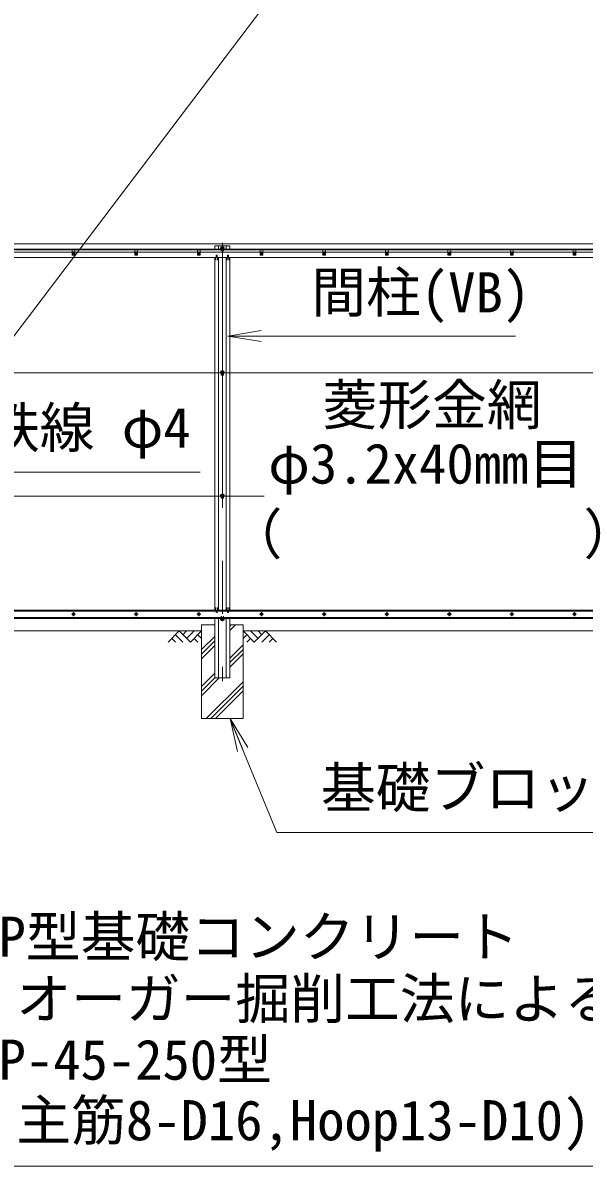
# Model space of a CAD drawing. Units: millimetres at full size; details may follow other scales. Extents: x -16800 to 16800, y -11880 to 11880.
# Drawn here: x -6026 to -3337, y -3906 to 1571 of the extents above; entities that cross this region are included whole.
import ezdxf
from ezdxf.enums import TextEntityAlignment as Align

# ---------------------------------------------------------------- set-up
doc = ezdxf.new("R2010")
doc.units = ezdxf.units.MM
doc.header["$LTSCALE"] = 40
doc.linetypes.add('USER1', pattern=[50.8, 31.75, -6.35, 6.35, -6.35])
for name, color, linetype, lineweight in [('0-0_D-STR1', 1, 'Continuous', 18), ('0-1_D-BMK', 2, 'USER1', 13), ('0-2_D-STR3', 3, 'Continuous', 13), ('0-3_D-STR4', 7, 'Continuous', 18), ('0-4_D-BGD', 7, 'Continuous', 18), ('0-5_D-DCR-HCH', 7, 'Continuous', 13), ('0-7_0', 7, 'Continuous', 18), ('0-9_D-STR-TXT', 7, 'Continuous', 13)]:
    doc.layers.add(name, color=color, linetype=linetype, lineweight=lineweight)
doc.styles.add('ＭＳ ゴシック', font='')
doc.styles.get('ＭＳ ゴシック').set_extended_font_data('MS Gothic')

# ---------------------------------------------------------------- blocks, each defined once
blk = doc.blocks.new('_Open')
at = {"layer": '0-7_0'}
blk.add_line((-40, 6.67), (0, 0), dxfattribs=at)
blk.add_lwpolyline([(-40, -6.67), (0, 0), (-40, 0)], dxfattribs=at)

msp = doc.modelspace()

# ---------------------------------------------------------------- linework, layer by layer
at = {"layer": '0-0_D-STR1'}
for p, q in [((-5089.08, 487.52), (-5089.08, 502.52)), ((-5051.08, 487.52), (-5051.08, 502.52)), ((-5033.58, 487.52), (-5033.58, 502.52)), ((-13145.08, 487.52), (-270.08, 487.52)), ((-13145.08, 483.52), (-270.08, 483.52)), ((-9039.79, 447.52), (-5100.37, 447.52)), ((-5106.58, -1242.48), (-5106.58, 447.52)), ((-5100.08, 455.9), (-5100.83, 434.4)), ((-5094.08, 455.9), (-5093.33, 434.4)), ((-5093.79, 447.52), (-5046.37, 447.52)), ((-5089.08, -1242.48), (-5089.08, 447.52)), ((-5051.08, -1242.48), (-5051.08, 447.52)), ((-5046.08, 455.9), (-5046.83, 434.4)), ((-5040.08, 455.9), (-5039.33, 434.4)), ((-5039.79, 447.52), (-3100.37, 447.52)), ((-5033.58, -1242.48), (-5033.58, 447.52)), ((-9039.75, -1242.48), (-5100.42, -1242.48)), ((-5100.08, -1252.14), (-5100.83, -1230.64)), ((-5094.08, -1252.14), (-5093.33, -1230.64)), ((-5093.75, -1242.48), (-5046.42, -1242.48)), ((-5046.08, -1252.14), (-5046.83, -1230.64)), ((-5040.08, -1252.14), (-5039.33, -1230.64)), ((-5039.75, -1242.48), (-3100.42, -1242.48)), ((-13145.08, -1278.48), (-270.08, -1278.48)), ((-13145.08, -1282.48), (-270.08, -1282.48)), ((-5106.58, -1567.48), (-5106.58, -1282.48)), ((-5089.08, -1567.48), (-5089.08, -1282.48)), ((-5051.08, -1567.48), (-5051.08, -1282.48)), ((-5033.58, -1567.48), (-5033.58, -1282.48)), ((-5106.58, -1567.48), (-5033.58, -1567.48))]:
    msp.add_line(p, q, dxfattribs=at)
msp.add_lwpolyline([(-5106.58, 487.52), (-5106.58, 502.52), (-5033.58, 502.52)], dxfattribs=at)
for centre, start, end in [((-5097.08, 454.65), 22.61986, 157.38014), ((-5043.08, 454.65), 22.61986, 157.38014), ((-5097.08, -1250.89), 202.61986, 337.38014), ((-5043.08, -1250.89), 202.61986, 337.38014)]:
    msp.add_arc(centre, 3.25, start, end, dxfattribs=at)
at = {"layer": '0-1_D-BMK'}
for p, q in [((-5070.08, 517.52), (-5070.08, -1582.48)), ((-5790.02, 467.52), (-5775.14, 467.52)), ((-5782.58, 474.96), (-5782.58, 460.08)), ((-5490.02, 467.52), (-5475.14, 467.52)), ((-5482.58, 474.96), (-5482.58, 460.08)), ((-5190.02, 467.52), (-5175.14, 467.52)), ((-5182.58, 474.96), (-5182.58, 460.08)), ((-5060.08, 492.02), (-5080.08, 492.02)), ((-4890.02, 467.52), (-4875.14, 467.52)), ((-4882.58, 474.96), (-4882.58, 460.08)), ((-4590.02, 467.52), (-4575.14, 467.52)), ((-4582.58, 474.96), (-4582.58, 460.08)), ((-4290.02, 467.52), (-4275.14, 467.52)), ((-4282.58, 474.96), (-4282.58, 460.08)), ((-3990.02, 467.52), (-3975.14, 467.52)), ((-3982.58, 474.96), (-3982.58, 460.08)), ((-3690.02, 467.52), (-3675.14, 467.52)), ((-3682.58, 474.96), (-3682.58, 460.08)), ((-3390.02, 467.52), (-3375.14, 467.52)), ((-3382.58, 474.96), (-3382.58, 460.08)), ((-5060.08, -102.48), (-5080.08, -102.48)), ((-5060.08, -692.48), (-5080.08, -692.48)), ((-5782.58, -1252.81), (-5782.58, -1272.15)), ((-5482.58, -1252.81), (-5482.58, -1272.15)), ((-5182.58, -1252.81), (-5182.58, -1272.15)), ((-4882.58, -1252.81), (-4882.58, -1272.15)), ((-4582.58, -1252.81), (-4582.58, -1272.15)), ((-4282.58, -1252.81), (-4282.58, -1272.15)), ((-3982.58, -1252.81), (-3982.58, -1272.15)), ((-3682.58, -1252.81), (-3682.58, -1272.15)), ((-3382.58, -1252.81), (-3382.58, -1272.15)), ((-5772.91, -1262.48), (-5792.25, -1262.48)), ((-5472.91, -1262.48), (-5492.25, -1262.48)), ((-5172.91, -1262.48), (-5192.25, -1262.48)), ((-5060.08, -1286.98), (-5080.08, -1286.98)), ((-4872.91, -1262.48), (-4892.25, -1262.48)), ((-4572.91, -1262.48), (-4592.25, -1262.48)), ((-4272.91, -1262.48), (-4292.25, -1262.48)), ((-3972.91, -1262.48), (-3992.25, -1262.48)), ((-3672.91, -1262.48), (-3692.25, -1262.48)), ((-3372.91, -1262.48), (-3392.25, -1262.48))]:
    msp.add_line(p, q, dxfattribs=at)
at = {"layer": '0-2_D-STR3'}
for p, q in [((-6782.51, -871.1), (-3403.4, 3587.11)), ((-12288.4, 512.52), (-270.08, 512.52)), ((-5070.08, 499.53), (-5076.58, 495.77)), ((-5076.58, 495.77), (-5076.58, 488.27)), ((-5063.58, 495.77), (-5070.08, 499.53)), ((-5063.58, 488.27), (-5063.58, 495.77)), ((-6076.08, 472.52), (-5789.08, 472.52)), ((-5789.08, 483.52), (-5789.08, 457.52)), ((-5776.08, 483.52), (-5789.08, 483.52)), ((-5776.08, 457.52), (-5789.08, 457.52)), ((-5776.08, 483.52), (-5776.08, 457.52)), ((-5776.08, 472.52), (-5489.08, 472.52)), ((-5489.08, 483.52), (-5489.08, 457.52)), ((-5476.08, 483.52), (-5489.08, 483.52)), ((-5476.08, 457.52), (-5489.08, 457.52)), ((-5476.08, 483.52), (-5476.08, 457.52)), ((-5476.08, 472.52), (-5189.08, 472.52)), ((-5189.08, 483.52), (-5189.08, 457.52)), ((-5176.08, 483.52), (-5189.08, 483.52)), ((-5176.08, 457.52), (-5189.08, 457.52)), ((-5176.08, 483.52), (-5176.08, 457.52)), ((-5176.08, 472.52), (-4889.08, 472.52)), ((-5076.58, 488.27), (-5070.08, 484.52)), ((-5076.33, 488.12), (-5076.33, 478.02)), ((-5076.33, 478.02), (-5074.33, 478.02)), ((-5074.33, 486.97), (-5074.33, 478.02)), ((-5070.08, 484.52), (-5063.58, 488.27)), ((-5065.83, 486.97), (-5065.83, 478.02)), ((-5065.83, 478.02), (-5063.83, 478.02)), ((-5063.83, 488.12), (-5063.83, 478.02)), ((-4889.08, 483.52), (-4889.08, 457.52)), ((-4876.08, 483.52), (-4889.08, 483.52)), ((-4876.08, 457.52), (-4889.08, 457.52)), ((-4876.08, 483.52), (-4876.08, 457.52)), ((-4876.08, 472.52), (-4589.08, 472.52)), ((-4589.08, 483.52), (-4589.08, 457.52)), ((-4576.08, 483.52), (-4589.08, 483.52)), ((-4576.08, 457.52), (-4589.08, 457.52)), ((-4576.08, 483.52), (-4576.08, 457.52)), ((-4576.08, 472.52), (-4289.08, 472.52)), ((-4289.08, 483.52), (-4289.08, 457.52)), ((-4276.08, 483.52), (-4289.08, 483.52)), ((-4276.08, 457.52), (-4289.08, 457.52)), ((-4276.08, 483.52), (-4276.08, 457.52)), ((-4276.08, 472.52), (-3989.08, 472.52)), ((-3989.08, 483.52), (-3989.08, 457.52)), ((-3976.08, 483.52), (-3989.08, 483.52)), ((-3976.08, 457.52), (-3989.08, 457.52)), ((-3976.08, 483.52), (-3976.08, 457.52)), ((-3976.08, 472.52), (-3689.08, 472.52)), ((-3689.08, 483.52), (-3689.08, 457.52)), ((-3676.08, 483.52), (-3689.08, 483.52)), ((-3676.08, 457.52), (-3689.08, 457.52)), ((-3676.08, 483.52), (-3676.08, 457.52)), ((-3676.08, 472.52), (-3389.08, 472.52)), ((-3389.08, 483.52), (-3389.08, 457.52)), ((-3376.08, 483.52), (-3389.08, 483.52)), ((-3376.08, 457.52), (-3389.08, 457.52)), ((-3376.08, 483.52), (-3376.08, 457.52)), ((-3376.08, 472.52), (-2789.08, 472.52)), ((-273.22, -106.48), (-13052.88, -106.48)), ((-5076.33, -106.38), (-5076.33, -116.48)), ((-5074.33, -107.53), (-5074.33, -116.48)), ((-5065.83, -107.53), (-5065.83, -116.48)), ((-5063.83, -106.38), (-5063.83, -116.48)), ((-5076.33, -116.48), (-5074.33, -116.48)), ((-5065.83, -116.48), (-5063.83, -116.48)), ((-4870.08, -696.48), (-13052.88, -696.48)), ((-5070.08, -684.97), (-5076.58, -688.73)), ((-5076.58, -688.73), (-5076.58, -696.23)), ((-5076.58, -696.23), (-5070.08, -699.98)), ((-5076.33, -696.38), (-5076.33, -706.48)), ((-5076.33, -706.48), (-5074.33, -706.48)), ((-5074.33, -697.53), (-5074.33, -706.48)), ((-5063.58, -688.73), (-5070.08, -684.97)), ((-5070.08, -699.98), (-5063.58, -696.23)), ((-5065.83, -697.53), (-5065.83, -706.48)), ((-5065.83, -706.48), (-5063.83, -706.48)), ((-5063.83, -696.38), (-5063.83, -706.48)), ((-5063.58, -696.23), (-5063.58, -688.73)), ((-9039.92, -1247.48), (-5100.25, -1247.48)), ((-5093.92, -1247.48), (-5046.25, -1247.48)), ((-5039.92, -1247.48), (-3100.25, -1247.48)), ((-13145.08, -1277.48), (-270.08, -1277.48)), ((-5070.08, -1279.47), (-5076.58, -1283.23)), ((-5076.58, -1283.23), (-5076.58, -1290.73)), ((-5076.58, -1290.73), (-5070.08, -1294.48)), ((-5076.33, -1283.08), (-5076.33, -1272.98)), ((-5076.33, -1272.98), (-5074.33, -1272.98)), ((-5074.33, -1281.93), (-5074.33, -1272.98)), ((-5063.58, -1283.23), (-5070.08, -1279.47)), ((-5070.08, -1294.48), (-5063.58, -1290.73)), ((-5065.83, -1281.93), (-5065.83, -1272.98)), ((-5065.83, -1272.98), (-5063.83, -1272.98)), ((-5063.83, -1283.08), (-5063.83, -1272.98)), ((-5063.58, -1290.73), (-5063.58, -1283.23))]:
    msp.add_line(p, q, dxfattribs=at)
for points in [[(-5782.58, 473.27), (-5787.56, 470.4), (-5787.56, 464.65), (-5782.58, 461.77), (-5777.6, 464.65), (-5777.6, 470.4)], [(-5482.58, 473.27), (-5487.56, 470.4), (-5487.56, 464.65), (-5482.58, 461.77), (-5477.6, 464.65), (-5477.6, 470.4)], [(-5182.58, 473.27), (-5187.56, 470.4), (-5187.56, 464.65), (-5182.58, 461.77), (-5177.6, 464.65), (-5177.6, 470.4)], [(-4882.58, 473.27), (-4887.56, 470.4), (-4887.56, 464.65), (-4882.58, 461.77), (-4877.6, 464.65), (-4877.6, 470.4)], [(-4582.58, 473.27), (-4587.56, 470.4), (-4587.56, 464.65), (-4582.58, 461.77), (-4577.6, 464.65), (-4577.6, 470.4)], [(-4282.58, 473.27), (-4287.56, 470.4), (-4287.56, 464.65), (-4282.58, 461.77), (-4277.6, 464.65), (-4277.6, 470.4)], [(-3982.58, 473.27), (-3987.56, 470.4), (-3987.56, 464.65), (-3982.58, 461.77), (-3977.6, 464.65), (-3977.6, 470.4)], [(-3682.58, 473.27), (-3687.56, 470.4), (-3687.56, 464.65), (-3682.58, 461.77), (-3677.6, 464.65), (-3677.6, 470.4)], [(-3382.58, 473.27), (-3387.56, 470.4), (-3387.56, 464.65), (-3382.58, 461.77), (-3377.6, 464.65), (-3377.6, 470.4)], [(-5063.58, -98.73), (-5070.08, -94.97), (-5076.58, -98.73), (-5076.58, -106.23), (-5070.08, -109.98), (-5063.58, -106.23)], [(-5782.58, -1256.73), (-5787.56, -1259.6), (-5787.56, -1265.35), (-5782.58, -1268.23), (-5777.6, -1265.35), (-5777.6, -1259.6)], [(-5482.58, -1256.73), (-5487.56, -1259.6), (-5487.56, -1265.35), (-5482.58, -1268.23), (-5477.6, -1265.35), (-5477.6, -1259.6)], [(-5182.58, -1256.73), (-5187.56, -1259.6), (-5187.56, -1265.35), (-5182.58, -1268.23), (-5177.6, -1265.35), (-5177.6, -1259.6)], [(-4882.58, -1256.73), (-4887.56, -1259.6), (-4887.56, -1265.35), (-4882.58, -1268.23), (-4877.6, -1265.35), (-4877.6, -1259.6)], [(-4582.58, -1256.73), (-4587.56, -1259.6), (-4587.56, -1265.35), (-4582.58, -1268.23), (-4577.6, -1265.35), (-4577.6, -1259.6)], [(-4282.58, -1256.73), (-4287.56, -1259.6), (-4287.56, -1265.35), (-4282.58, -1268.23), (-4277.6, -1265.35), (-4277.6, -1259.6)], [(-3982.58, -1256.73), (-3987.56, -1259.6), (-3987.56, -1265.35), (-3982.58, -1268.23), (-3977.6, -1265.35), (-3977.6, -1259.6)], [(-3682.58, -1256.73), (-3687.56, -1259.6), (-3687.56, -1265.35), (-3682.58, -1268.23), (-3677.6, -1265.35), (-3677.6, -1259.6)], [(-3382.58, -1256.73), (-3387.56, -1259.6), (-3387.56, -1265.35), (-3382.58, -1268.23), (-3377.6, -1265.35), (-3377.6, -1259.6)]]:
    msp.add_lwpolyline(points, close=True, dxfattribs=at)
for centre, radius in [((-5070.08, 492.02), 6.25), ((-5782.58, 467.52), 4.98), ((-5482.58, 467.52), 4.98), ((-5182.58, 467.52), 4.98), ((-4882.58, 467.52), 4.98), ((-4582.58, 467.52), 4.98), ((-4282.58, 467.52), 4.98), ((-3982.58, 467.52), 4.98), ((-3682.58, 467.52), 4.98), ((-3382.58, 467.52), 4.98), ((-5070.08, -102.48), 6.25), ((-5070.08, -692.48), 6.25), ((-5782.58, -1262.48), 6.5), ((-5782.58, -1262.48), 4.98), ((-5482.58, -1262.48), 6.5), ((-5482.58, -1262.48), 4.98), ((-5182.58, -1262.48), 6.5), ((-5182.58, -1262.48), 4.98), ((-4882.58, -1262.48), 6.5), ((-4882.58, -1262.48), 4.98), ((-4582.58, -1262.48), 6.5), ((-4582.58, -1262.48), 4.98), ((-4282.58, -1262.48), 6.5), ((-4282.58, -1262.48), 4.98), ((-3982.58, -1262.48), 6.5), ((-3982.58, -1262.48), 4.98), ((-3682.58, -1262.48), 6.5), ((-3682.58, -1262.48), 4.98), ((-3382.58, -1262.48), 6.5), ((-3382.58, -1262.48), 4.98), ((-5070.08, -1286.98), 6.25)]:
    msp.add_circle(centre, radius, dxfattribs=at)
at = {"layer": '0-3_D-STR4'}
for p, q in [((-5170.08, -1312.48), (-5170.08, -1762.48)), ((-5106.58, -1312.48), (-5170.08, -1312.48)), ((-4970.08, -1312.48), (-5033.58, -1312.48)), ((-4970.08, -1312.48), (-4970.08, -1762.48)), ((-4970.08, -1762.48), (-5170.08, -1762.48))]:
    msp.add_line(p, q, dxfattribs=at)
at = {"layer": '0-4_D-BGD'}
for p, q in [((-5170.08, -1342.48), (-8970.08, -1342.48)), ((-4970.08, -1342.48), (-3170.08, -1342.48))]:
    msp.add_line(p, q, dxfattribs=at)
at = {"layer": '0-5_D-DCR-HCH'}
for p, q in [((-5033.58, -1339.54), (-5006.52, -1312.48)), ((-5033.58, -1317.44), (-5028.62, -1312.48)), ((-5276.51, -1342.48), (-5329.72, -1395.69)), ((-5294.24, -1360.22), (-5258.61, -1395.69)), ((-5276.51, -1342.48), (-5223.29, -1395.69)), ((-5258.77, -1360.22), (-5241.03, -1342.48)), ((-5241.03, -1377.95), (-5205.56, -1342.48)), ((-5223.29, -1395.69), (-5170.08, -1342.48)), ((-5187.82, -1360.22), (-5170.08, -1377.87)), ((-5170.08, -1431.85), (-5106.58, -1368.35)), ((-4916.87, -1395.69), (-4970.08, -1342.48)), ((-4952.35, -1360.22), (-4970.08, -1377.87)), ((-4899.13, -1377.95), (-4934.61, -1342.48)), ((-4863.66, -1342.48), (-4916.87, -1395.69)), ((-4881.3, -1360.31), (-4899.13, -1342.48)), ((-4845.92, -1360.22), (-4881.56, -1395.69)), ((-4863.66, -1342.48), (-4810.45, -1395.69)), ((-5311.98, -1377.95), (-5294.16, -1395.69)), ((-5205.56, -1377.95), (-5187.74, -1395.69)), ((-5170.08, -1453.94), (-5106.58, -1390.44)), ((-5170.08, -1476.04), (-5106.58, -1412.54)), ((-5033.58, -1472.12), (-4970.08, -1408.62)), ((-4934.61, -1377.95), (-4952.43, -1395.69)), ((-4828.18, -1377.95), (-4846, -1395.69)), ((-5033.58, -1494.22), (-4970.08, -1430.72)), ((-5033.58, -1516.32), (-4970.08, -1452.82)), ((-5170.08, -1608.62), (-5106.58, -1545.12)), ((-5170.08, -1630.72), (-5106.58, -1567.22)), ((-5170.08, -1652.82), (-5084.74, -1567.48)), ((-5147.16, -1762.48), (-4970.08, -1585.4)), ((-5125.06, -1762.48), (-4970.08, -1607.5)), ((-5102.97, -1762.48), (-4970.08, -1629.59)), ((-4970.38, -1762.48), (-4970.08, -1762.18))]:
    msp.add_line(p, q, dxfattribs=at)
at = {"layer": '0-9_D-STR-TXT'}
msp.add_line((-3665.13, 70.67), (-5041.88, 70.67), dxfattribs=at)
for points in [[(-5177, -581.53), (-6422.32, -581.53), (-6615.26, -108.33)], [(-1488.93, -2308.03), (-4809.38, -2308.03), (-5032.52, -1764.33)], [(-3129.91, -3906.5), (-6351.88, -3906.5), (-6844.28, -2774.86)]]:
    msp.add_lwpolyline(points, dxfattribs=at)

# ---------------------------------------------------------------- block references
at = {"layer": '0-9_D-STR-TXT', "xscale": 4, "yscale": 4}
for p, rotation in [((-5043.88, 70.67), 180), ((-5033.28, -1762.48), 112.31357)]:
    msp.add_blockref('_Open', p, dxfattribs=dict(at, rotation=rotation))

# ---------------------------------------------------------------- texts
at = {"layer": '0-9_D-STR-TXT', "style": 'ＭＳ ゴシック'}
for s, p in [('間柱(VB)', (-4643.81, 126.09)), ('菱形金網', (-4589.88, -412.5)), ('鉄線 φ4', (-6207.46, -522.05)), ('φ3.2x40mm目', (-4849.78, -694.25)), ('（\u3000\u3000   \u3000\u3000）', (-5044.7, -1032.14)), ('基礎ブロック 200x200x450', (-4597.56, -2247.54)), ('P型基礎コンクリート', (-6142.09, -2961.08)), ('(オーガー掘削工法による)', (-6187.77, -3257.97)), ('P-45-250型', (-6142.09, -3550.09)), ('(主筋8-D16,Hoop13-D10)', (-6187.77, -3840.42))]:
    msp.add_text(s, height=192.4, dxfattribs=at).set_placement(p, align=Align.BOTTOM_LEFT)

doc.saveas('drawing.dxf')
